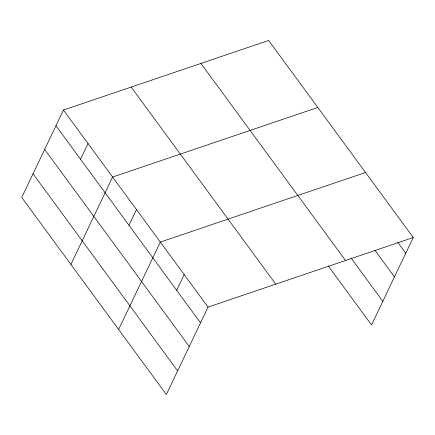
<?xml version="1.0" encoding="UTF-8"?>
<svg xmlns="http://www.w3.org/2000/svg" width="435" height="435" viewBox="0 0 435 435"><rect width="100%" height="100%" fill="white"/><g stroke="black" fill="none" stroke-linecap="round" stroke-linejoin="round"><path stroke-width="0.65" d="M63.456 110.039L21.75 197.468L166.339 394.54L208.044 307.11L413.25 237.532L268.661 40.46L63.456 110.039L208.044 307.11M80.535 159.259L88.033 143.539M70.91 264.475L112.616 177.04L317.822 107.461M128.972 225.281L136.47 209.556M118.624 329.507L160.33 242.077L365.536 172.494M176.686 290.314L184.184 274.594M413.25 237.532L371.544 324.961L328.207 265.888M397.802 242.409L405.752 253.252M374.981 250.359L394.463 276.916M351.023 257.939L382.833 301.297M200.943 63.423L345.531 260.489M131.169 87.076L275.763 284.147M55.957 125.758L200.546 322.83M44.669 149.422L189.258 346.494M33.038 173.804L177.627 370.876"/></g></svg>
